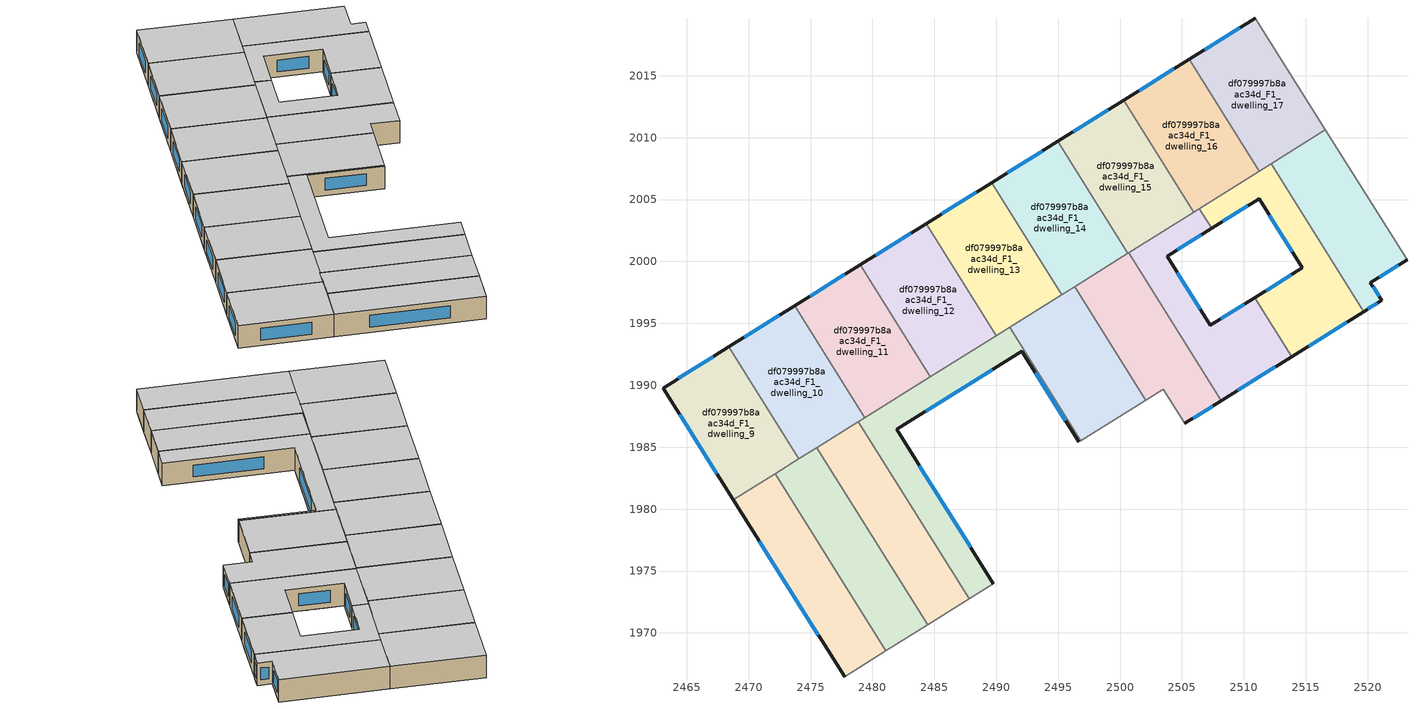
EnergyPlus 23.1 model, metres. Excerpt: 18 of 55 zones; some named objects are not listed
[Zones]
df079997b8aac34d_F1_dwelling_0
 floor to df079997b8aac34d_F0_dwelling_0 (EU_floor_Construction): 2471.81,1982.64 2480.75,1968.34 2477.75,1966.46 2468.77,1980.74 z3
 floor to df079997b8aac34d_F0_dwelling_1 (EU_floor_Construction): 2472.15,1982.85 2481.09,1968.55 2480.75,1968.34 2471.81,1982.64 z3
 wall outside (EU_wall_Construction): 2468.77,1980.74 2477.75,1966.46 z3:6
 wall to df079997b8aac34d_F1_dwelling_1 (EU_wall_Construction): 2481.09,1968.55 2472.15,1982.85 z3:6
 wall adiabatic (EU_wall_Construction): 2477.75,1966.46 2481.09,1968.55 z3:6
 wall to df079997b8aac34d_F1_dwelling_9 (EU_wall_Construction): 2472.15,1982.85 2468.77,1980.74 z3:6
 window (EU_Window_Construction): 2470.88,1977.39 2475.64,1969.81 z3.7:5.3
 ceiling to df079997b8aac34d_F2_dwelling_0 (EU_floor_Construction): 2481.09,1968.55 2472.15,1982.85 2468.77,1980.74 2477.75,1966.46 z6
df079997b8aac34d_F1_dwelling_1
 floor to df079997b8aac34d_F0_dwelling_1 (EU_floor_Construction): 2474.83,1984.53 2483.78,1970.23 2481.09,1968.55 2472.15,1982.85 z3
 floor to df079997b8aac34d_F0_dwelling_2 (EU_floor_Construction): 2475.51,1984.95 2484.45,1970.65 2483.78,1970.23 2474.83,1984.53 z3
 wall to df079997b8aac34d_F1_dwelling_2 (EU_wall_Construction): 2484.45,1970.65 2475.51,1984.95 z3:6
 wall adiabatic (EU_wall_Construction): 2481.09,1968.55 2484.45,1970.65 z3:6
 wall to df079997b8aac34d_F1_dwelling_10 (EU_wall_Construction): 2475.51,1984.95 2474.07,1984.05 z3:6
 wall to df079997b8aac34d_F1_dwelling_9 (EU_wall_Construction): 2474.07,1984.05 2472.15,1982.85 z3:6
 ceiling to df079997b8aac34d_F2_dwelling_1 (EU_floor_Construction): 2484.45,1970.65 2475.51,1984.95 2472.15,1982.85 2481.09,1968.55 z6
df079997b8aac34d_F1_dwelling_10
 floor to df079997b8aac34d_F0_dwelling_11 (EU_floor_Construction): 2473.72,1996.42 2479.38,1987.37 2474.07,1984.05 2468.41,1993.11 z3
 wall outside (EU_wall_Construction): 2473.72,1996.42 2468.41,1993.11 z3:6
 wall to df079997b8aac34d_F1_dwelling_9 (EU_wall_Construction): 2468.41,1993.11 2474.07,1984.05 z3:6
 wall to df079997b8aac34d_F1_dwelling_11 (EU_wall_Construction): 2479.38,1987.37 2473.72,1996.42 z3:6
 wall to df079997b8aac34d_F1_dwelling_2 (EU_wall_Construction): 2475.51,1984.95 2478.87,1987.05 z3:6
 wall to df079997b8aac34d_F1_dwelling_3 (EU_wall_Construction): 2478.87,1987.05 2479.37,1987.37 z3:6
 window (EU_Window_Construction): 2472.47,1995.64 2469.65,1993.88 z3.7:5.3
 ceiling to df079997b8aac34d_F2_dwelling_10 (EU_floor_Construction): 2479.38,1987.37 2473.72,1996.42 2468.41,1993.11 2474.07,1984.05 z6
df079997b8aac34d_F1_dwelling_11
 floor to df079997b8aac34d_F0_dwelling_12 (EU_floor_Construction): 2479.03,1999.74 2484.68,1990.69 2479.38,1987.37 2473.72,1996.42 z3
 wall outside (EU_wall_Construction): 2479.03,1999.74 2473.72,1996.42 z3:6
 wall to df079997b8aac34d_F1_dwelling_12 (EU_wall_Construction): 2484.68,1990.69 2479.03,1999.74 z3:6
 wall to df079997b8aac34d_F1_dwelling_3 (EU_wall_Construction): 2479.38,1987.37 2484.68,1990.69 z3:6
 window (EU_Window_Construction): 2477.78,1998.96 2474.96,1997.2 z3.7:5.3
 ceiling to df079997b8aac34d_F2_dwelling_11 (EU_floor_Construction): 2484.68,1990.69 2479.03,1999.74 2473.72,1996.42 2479.38,1987.37 z6
df079997b8aac34d_F1_dwelling_12
 floor to df079997b8aac34d_F0_dwelling_13 (EU_floor_Construction): 2484.34,2003.06 2489.99,1994.01 2484.68,1990.69 2479.03,1999.74 z3
 wall outside (EU_wall_Construction): 2484.34,2003.06 2479.03,1999.74 z3:6
 wall to df079997b8aac34d_F1_dwelling_13 (EU_wall_Construction): 2489.99,1994.01 2484.34,2003.06 z3:6
 wall to df079997b8aac34d_F1_dwelling_3 (EU_wall_Construction): 2484.69,1990.69 2489.99,1994.01 z3:6
 window (EU_Window_Construction): 2483.09,2002.28 2480.28,2000.52 z3.7:5.3
 ceiling to df079997b8aac34d_F2_dwelling_12 (EU_floor_Construction): 2489.99,1994.01 2484.34,2003.06 2479.03,1999.74 2484.68,1990.69 z6
df079997b8aac34d_F1_dwelling_13
 floor to df079997b8aac34d_F0_dwelling_14 (EU_floor_Construction): 2489.65,2006.37 2495.31,1997.33 2489.99,1994.01 2484.34,2003.06 z3
 wall outside (EU_wall_Construction): 2489.65,2006.37 2484.34,2003.06 z3:6
 wall to df079997b8aac34d_F1_dwelling_14 (EU_wall_Construction): 2495.31,1997.33 2489.65,2006.37 z3:6
 wall to df079997b8aac34d_F1_dwelling_4 (EU_wall_Construction): 2491.1,1994.7 2495.31,1997.33 z3:6
 wall to df079997b8aac34d_F1_dwelling_3 (EU_wall_Construction): 2489.99,1994.01 2491.1,1994.7 z3:6
 window (EU_Window_Construction): 2488.41,2005.59 2485.59,2003.84 z3.7:5.3
 ceiling to df079997b8aac34d_F2_dwelling_13 (EU_floor_Construction): 2495.31,1997.33 2489.65,2006.37 2484.34,2003.06 2489.99,1994.01 z6
df079997b8aac34d_F1_dwelling_14
 floor to df079997b8aac34d_F0_dwelling_15 (EU_floor_Construction): 2494.97,2009.69 2500.62,2000.65 2495.31,1997.33 2489.65,2006.37 z3
 wall outside (EU_wall_Construction): 2494.97,2009.69 2489.65,2006.37 z3:6
 wall to df079997b8aac34d_F1_dwelling_15 (EU_wall_Construction): 2500.62,2000.65 2494.97,2009.69 z3:6
 wall to df079997b8aac34d_F1_dwelling_5 (EU_wall_Construction): 2496.34,1997.97 2500.62,2000.65 z3:6
 wall to df079997b8aac34d_F1_dwelling_4 (EU_wall_Construction): 2495.31,1997.33 2496.34,1997.97 z3:6
 window (EU_Window_Construction): 2493.72,2008.91 2490.9,2007.15 z3.7:5.3
 ceiling to df079997b8aac34d_F2_dwelling_14 (EU_floor_Construction): 2500.62,2000.65 2494.97,2009.69 2489.65,2006.37 2495.31,1997.33 z6
df079997b8aac34d_F1_dwelling_15
 floor to df079997b8aac34d_F0_dwelling_16 (EU_floor_Construction): 2500.28,2013.01 2505.93,2003.97 2500.62,2000.65 2494.97,2009.69 z3
 wall outside (EU_wall_Construction): 2500.28,2013.01 2494.97,2009.69 z3:6
 wall to df079997b8aac34d_F1_dwelling_16 (EU_wall_Construction): 2505.93,2003.97 2500.28,2013.01 z3:6
 wall to df079997b8aac34d_F1_dwelling_6 (EU_wall_Construction): 2500.69,2000.69 2505.93,2003.97 z3:6
 wall to df079997b8aac34d_F1_dwelling_5 (EU_wall_Construction): 2500.62,2000.65 2500.69,2000.69 z3:6
 window (EU_Window_Construction): 2499.03,2012.23 2496.22,2010.47 z3.7:5.3
 ceiling to df079997b8aac34d_F2_dwelling_15 (EU_floor_Construction): 2505.93,2003.97 2500.28,2013.01 2494.97,2009.69 2500.62,2000.65 z6
df079997b8aac34d_F1_dwelling_16
 floor to df079997b8aac34d_F0_dwelling_17 (EU_floor_Construction): 2505.6,2016.33 2511.25,2007.29 2505.93,2003.97 2500.28,2013.01 z3
 wall outside (EU_wall_Construction): 2505.6,2016.33 2500.28,2013.01 z3:6
 wall to df079997b8aac34d_F1_dwelling_17 (EU_wall_Construction): 2511.25,2007.29 2505.6,2016.33 z3:6
 wall to df079997b8aac34d_F1_dwelling_7 (EU_wall_Construction): 2506.4,2004.26 2511.25,2007.29 z3:6
 wall to df079997b8aac34d_F1_dwelling_6 (EU_wall_Construction): 2505.93,2003.97 2506.4,2004.26 z3:6
 window (EU_Window_Construction): 2504.35,2015.55 2501.53,2013.79 z3.7:5.3
 ceiling to df079997b8aac34d_F2_dwelling_16 (EU_floor_Construction): 2511.25,2007.29 2505.6,2016.33 2500.28,2013.01 2505.93,2003.97 z6
df079997b8aac34d_F1_dwelling_17
 floor to df079997b8aac34d_F0_dwelling_18 (EU_floor_Construction): 2510.9,2019.65 2516.58,2010.63 2511.25,2007.29 2505.6,2016.33 z3
 wall outside (EU_wall_Construction): 2510.9,2019.65 2505.6,2016.33 z3:6
 wall adiabatic (EU_wall_Construction): 2516.58,2010.63 2510.9,2019.65 z3:6
 wall to df079997b8aac34d_F1_dwelling_8 (EU_wall_Construction): 2512.22,2007.9 2516.58,2010.63 z3:6
 wall to df079997b8aac34d_F1_dwelling_7 (EU_wall_Construction): 2511.25,2007.3 2512.21,2007.9 z3:6
 window (EU_Window_Construction): 2509.66,2018.87 2506.84,2017.11 z3.7:5.3
 ceiling to df079997b8aac34d_F2_dwelling_17 (EU_floor_Construction): 2516.58,2010.63 2510.9,2019.65 2505.6,2016.33 2511.25,2007.29 z6
df079997b8aac34d_F1_dwelling_2
 floor to df079997b8aac34d_F0_dwelling_2 (EU_floor_Construction): 2477.86,1986.42 2486.8,1972.12 2484.45,1970.65 2475.51,1984.95 z3
 floor to df079997b8aac34d_F0_dwelling_3 (EU_floor_Construction): 2478.87,1987.05 2487.81,1972.75 2486.8,1972.12 2477.86,1986.42 z3
 wall to df079997b8aac34d_F1_dwelling_3 (EU_wall_Construction): 2487.81,1972.75 2478.87,1987.05 z3:6
 wall adiabatic (EU_wall_Construction): 2484.45,1970.65 2487.81,1972.75 z3:6
 ceiling to df079997b8aac34d_F2_dwelling_2 (EU_floor_Construction): 2487.81,1972.75 2478.87,1987.05 2475.51,1984.95 2484.45,1970.65 z6
df079997b8aac34d_F1_dwelling_3
 floor to df079997b8aac34d_F0_dwelling_3 (EU_floor_Construction): 2482.44,1986.74 2481.95,1986.44 2489.78,1973.98 2487.81,1972.75 2478.87,1987.05 2481.29,1988.57 z3
 floor adiabatic (EU_floor_Construction): 2492.06,1992.75 2482.44,1986.74 2481.29,1988.57 2491.1,1994.7 2496.83,1985.53 2496.67,1985.43 z3
 wall outside (EU_wall_Construction): 2489.78,1973.98 2481.95,1986.44 2492.06,1992.75 2496.67,1985.43 z3:6
 wall adiabatic (EU_wall_Construction): 2487.81,1972.75 2489.78,1973.98 / 2496.67,1985.43 2496.83,1985.53 z3:6
 wall to df079997b8aac34d_F1_dwelling_4 (EU_wall_Construction): 2496.83,1985.53 2491.1,1994.7 z3:6
 window (EU_Window_Construction): 2487.94,1976.9 2483.79,1983.51 / 2493.14,1991.03 2495.59,1987.15 / 2484.32,1987.92 2489.68,1991.27 z3.7:5.3
 ceiling to df079997b8aac34d_F2_dwelling_3 (EU_floor_Construction): 2489.78,1973.98 2481.95,1986.44 2492.06,1992.75 2496.67,1985.43 2496.83,1985.53 2491.1,1994.7 2478.87,1987.05 2487.81,1972.75 z6
df079997b8aac34d_F1_dwelling_4
 floor to df079997b8aac34d_F0_dwelling_4 (EU_floor_Construction): 2494.18,1996.63 2499.92,1987.45 2496.83,1985.53 2491.1,1994.7 z3
 floor to df079997b8aac34d_F0_dwelling_5 (EU_floor_Construction): 2496.34,1997.97 2502.07,1988.8 2499.92,1987.45 2494.18,1996.63 z3
 wall to df079997b8aac34d_F1_dwelling_5 (EU_wall_Construction): 2502.07,1988.8 2496.34,1997.97 z3:6
 wall adiabatic (EU_wall_Construction): 2496.83,1985.53 2502.07,1988.8 z3:6
 ceiling to df079997b8aac34d_F2_dwelling_4 (EU_floor_Construction): 2502.07,1988.8 2496.34,1997.97 2491.1,1994.7 2496.83,1985.53 z6
df079997b8aac34d_F1_dwelling_5
 floor to df079997b8aac34d_F0_dwelling_5 (EU_floor_Construction): 2498.96,1999.61 2506.42,1987.67 2505.24,1986.93 2503.5,1989.68 2502.07,1988.8 2496.34,1997.97 z3
 floor to df079997b8aac34d_F0_dwelling_6 (EU_floor_Construction): 2500.69,2000.69 2508.16,1988.75 2506.42,1987.67 2498.96,1999.61 z3
 wall outside (EU_wall_Construction): 2505.24,1986.93 2508.16,1988.75 z3:6
 wall to df079997b8aac34d_F1_dwelling_6 (EU_wall_Construction): 2508.16,1988.75 2500.69,2000.7 z3:6
 wall adiabatic (EU_wall_Construction): 2502.07,1988.8 2503.5,1989.68 2505.24,1986.93 z3:6
 window (EU_Window_Construction): 2505.92,1987.36 2507.47,1988.32 z3.7:5.3
 ceiling to df079997b8aac34d_F2_dwelling_5 (EU_floor_Construction): 2508.16,1988.75 2500.69,2000.7 2496.34,1997.97 2502.07,1988.8 2503.5,1989.68 2505.24,1986.93 z6
df079997b8aac34d_F1_dwelling_6
 floor to df079997b8aac34d_F0_dwelling_6 (EU_floor_Construction): 2507.39,2002.67 2503.79,2000.42 2504.72,1998.95 2504.78,1998.85 2504.83,1998.77 2504.97,1998.55 2504.99,1998.52 2505.45,1997.78 2505.47,1997.75 2505.62,1997.5 2504.72,1996.94 2509.36,1989.51 2508.16,1988.75 2500.69,2000.69 2506.4,2004.26 z3
 floor to df079997b8aac34d_F0_dwelling_7 (EU_floor_Construction): 2510.89,1997.08 2513.86,1992.32 2509.36,1989.51 2504.72,1996.94 2505.62,1997.5 2505.78,1997.25 2505.94,1997 2506.1,1996.74 2506.26,1996.49 2507.06,1995.22 2507.08,1995.18 2507.17,1995.04 2507.3,1994.84 z3
 wall outside (EU_wall_Construction): 2510.89,1997.08 2507.3,1994.84 2503.79,2000.42 2507.39,2002.67 / 2508.16,1988.75 2513.86,1992.32 z3:6
 wall to df079997b8aac34d_F1_dwelling_7 (EU_wall_Construction): 2507.39,2002.67 2506.4,2004.26 / 2513.86,1992.32 2510.89,1997.08 z3:6
 window (EU_Window_Construction): 2504.64,2000.95 2506.55,2002.14 / 2506.48,1996.15 2504.61,1999.11 / 2510.04,1996.55 2508.14,1995.37 / 2509.5,1989.59 2512.52,1991.48 z3.7:5.3
 ceiling to df079997b8aac34d_F2_dwelling_6 (EU_floor_Construction): 2513.86,1992.32 2510.89,1997.08 2507.3,1994.84 2503.79,2000.42 2507.39,2002.67 2506.4,2004.26 2500.69,2000.7 2508.16,1988.75 z6
df079997b8aac34d_F1_dwelling_7
 floor to df079997b8aac34d_F0_dwelling_8 (EU_floor_Construction): 2512.22,2007.9 2519.68,1995.95 2515.37,1993.26 2512.4,1998.02 2514.73,1999.48 2511.22,2005.06 2508.9,2003.61 2507.91,2005.21 z3
 floor to df079997b8aac34d_F0_dwelling_6 (EU_floor_Construction): 2507.91,2005.21 2508.9,2003.61 2507.39,2002.67 2506.4,2004.26 z3
 floor to df079997b8aac34d_F0_dwelling_7 (EU_floor_Construction): 2512.4,1998.02 2515.37,1993.26 2513.86,1992.32 2510.89,1997.08 z3
 wall outside (EU_wall_Construction): 2507.39,2002.67 2511.22,2005.06 2514.73,1999.48 2510.89,1997.08 / 2513.86,1992.32 2519.68,1995.95 z3:6
 wall to df079997b8aac34d_F1_dwelling_8 (EU_wall_Construction): 2519.68,1995.95 2512.22,2007.9 z3:6
 window (EU_Window_Construction): 2512.05,2003.75 2513.91,2000.79 / 2508.29,2003.23 2510.32,2004.5 / 2515.23,1993.17 2518.32,1995.1 / 2513.83,1998.92 2511.79,1997.64 z3.7:5.3
 ceiling to df079997b8aac34d_F2_dwelling_7 (EU_floor_Construction): 2519.68,1995.95 2512.22,2007.9 2506.4,2004.26 2507.39,2002.67 2511.22,2005.06 2514.73,1999.48 2510.89,1997.08 2513.86,1992.32 z6
df079997b8aac34d_F1_dwelling_8
 floor to df079997b8aac34d_F0_dwelling_8 (EU_floor_Construction): 2512.62,2008.15 2520.08,1996.21 2519.68,1995.95 2512.22,2007.9 z3
 floor to df079997b8aac34d_F0_dwelling_9 (EU_floor_Construction): 2516.58,2010.63 2523.17,2000.14 2520.22,1998.29 2521.12,1996.86 2520.08,1996.21 2512.62,2008.15 z3
 wall outside (EU_wall_Construction): 2519.68,1995.95 2521.12,1996.86 2520.22,1998.29 2523.17,2000.14 z3:6
 wall adiabatic (EU_wall_Construction): 2523.17,2000.14 2516.58,2010.63 z3:6
 window (EU_Window_Construction): 2520.91,1998.72 2522.48,1999.71 / 2520.91,1997.19 2520.43,1997.95 / 2520.02,1996.17 2520.79,1996.64 z3.7:5.3
 ceiling to df079997b8aac34d_F2_dwelling_8 (EU_floor_Construction): 2521.12,1996.86 2520.22,1998.29 2523.17,2000.14 2516.58,2010.63 2512.22,2007.9 2519.68,1995.95 z6
df079997b8aac34d_F1_dwelling_9
 floor to df079997b8aac34d_F0_dwelling_10 (EU_floor_Construction): 2468.41,1993.11 2474.07,1984.05 2468.77,1980.74 2463.09,1989.78 z3
 wall outside (EU_wall_Construction): 2468.41,1993.11 2463.09,1989.78 2468.77,1980.74 z3:6
 window (EU_Window_Construction): 2464.42,1987.66 2467.44,1982.86 / 2467.16,1992.32 2464.34,1990.56 z3.7:5.3
 ceiling to df079997b8aac34d_F2_dwelling_9 (EU_floor_Construction): 2474.07,1984.05 2468.41,1993.11 2463.09,1989.78 2468.77,1980.74 z6
[Building]
EU S2 Campaign: North Axis=0; Terrain=City; Solar Distribution=FullExterior
[Site:Location]
Budapest.Ferenc.Liszt.Intl.AP: Latitude=47.437; Longitude=19.256; Time Zone=1; Elevation=185
[SizingPeriod:WeatherFileDays]
AnnualSizingPeriod: Begin Month=1; Begin Day of Month=1; End Month=12; End Day of Month=31; Day of Week for Start Day=Monday; Use Weather File Daylight Saving Period=No; Use Weather File Rain and Snow Indicators=No
[MATERIAL]
EU_InternalMass_Material: Roughness=MediumRough; Thickness=0.1; Conductivity=1; Density=1800; Specific Heat=900; Thermal Absorptance=0.9; Solar Absorptance=0.7; Visible Absorptance=0.7
[MATERIAL:NOMASS] Roughness=MediumRough; Thermal Absorptance=0.9; Solar Absorptance=0.7; Visible Absorptance=0.7
Name | Thermal Resistance
EU_wall_NoMass | 0.832559
EU_floor_NoMass | 0.872794
[WINDOWMATERIAL:SIMPLEGLAZINGSYSTEM]
EU_Window_SimpleGlazing: UFactor=2.79869; Solar Heat Gain Coefficient=0.75; Visible Transmittance=0.75
[CONSTRUCTION]
EU_wall_Construction: EU_wall_NoMass
EU_floor_Construction: EU_floor_NoMass
EU_Window_Construction: EU_Window_SimpleGlazing
EU_InternalMass_Construction: EU_InternalMass_Material
[ZONE] Type=1; Multiplier=1; Ceiling Height=autocalculate; Floor Area=autocalculate; Part of Total Floor Area=Yes
Name | Volume
df079997b8aac34d_F1_dwelling_0 | 200.513
df079997b8aac34d_F1_dwelling_1 | 200.511
df079997b8aac34d_F1_dwelling_10 | 200.465
df079997b8aac34d_F1_dwelling_11 | 200.495
df079997b8aac34d_F1_dwelling_12 | 200.478
df079997b8aac34d_F1_dwelling_13 | 200.473
df079997b8aac34d_F1_dwelling_14 | 200.491
df079997b8aac34d_F1_dwelling_15 | 200.494
df079997b8aac34d_F1_dwelling_16 | 200.487
df079997b8aac34d_F1_dwelling_17; df079997b8aac34d_F1_dwelling_8 | 200.481
df079997b8aac34d_F1_dwelling_2 | 200.486
df079997b8aac34d_F1_dwelling_3 | 200.479
df079997b8aac34d_F1_dwelling_4 | 200.477
df079997b8aac34d_F1_dwelling_5 | 200.501
df079997b8aac34d_F1_dwelling_6 | 200.476
df079997b8aac34d_F1_dwelling_7 | 200.518
df079997b8aac34d_F1_dwelling_9 | 200.505
[INTERNALMASS] Construction=EU_InternalMass_Construction
Name | Zone or ZoneList | Surface Area
df079997b8aac34d_F1_dwelling_0_EU_InternalMass | df079997b8aac34d_F1_dwelling_0 | 66.8377
df079997b8aac34d_F1_dwelling_1_EU_InternalMass | df079997b8aac34d_F1_dwelling_1 | 66.8369
df079997b8aac34d_F1_dwelling_2_EU_InternalMass | df079997b8aac34d_F1_dwelling_2 | 66.8287
df079997b8aac34d_F1_dwelling_3_EU_InternalMass | df079997b8aac34d_F1_dwelling_3 | 66.8262
df079997b8aac34d_F1_dwelling_4_EU_InternalMass | df079997b8aac34d_F1_dwelling_4 | 66.8256
df079997b8aac34d_F1_dwelling_5_EU_InternalMass | df079997b8aac34d_F1_dwelling_5 | 66.8336
df079997b8aac34d_F1_dwelling_6_EU_InternalMass | df079997b8aac34d_F1_dwelling_6 | 66.8248
df079997b8aac34d_F1_dwelling_7_EU_InternalMass | df079997b8aac34d_F1_dwelling_7 | 66.8393
df079997b8aac34d_F1_dwelling_8_EU_InternalMass | df079997b8aac34d_F1_dwelling_8 | 66.8271
df079997b8aac34d_F1_dwelling_9_EU_InternalMass | df079997b8aac34d_F1_dwelling_9 | 66.835
df079997b8aac34d_F1_dwelling_10_EU_InternalMass | df079997b8aac34d_F1_dwelling_10 | 66.8218
df079997b8aac34d_F1_dwelling_11_EU_InternalMass | df079997b8aac34d_F1_dwelling_11 | 66.8316
df079997b8aac34d_F1_dwelling_12_EU_InternalMass | df079997b8aac34d_F1_dwelling_12 | 66.8262
df079997b8aac34d_F1_dwelling_13_EU_InternalMass | df079997b8aac34d_F1_dwelling_13 | 66.8242
df079997b8aac34d_F1_dwelling_14_EU_InternalMass | df079997b8aac34d_F1_dwelling_14 | 66.8304
df079997b8aac34d_F1_dwelling_15_EU_InternalMass | df079997b8aac34d_F1_dwelling_15 | 66.831
df079997b8aac34d_F1_dwelling_16_EU_InternalMass | df079997b8aac34d_F1_dwelling_16 | 66.8291
df079997b8aac34d_F1_dwelling_17_EU_InternalMass | df079997b8aac34d_F1_dwelling_17 | 66.8272
[OTHEREQUIPMENT] Fuel Type=Electricity; Design Level Calculation Method=Watts/Area; Power per Zone Floor Area=1; Fraction Latent=0; Fraction Radiant=0; Fraction Lost=0; Carbon Dioxide Generation Rate=0; EndUse Subcategory=EU_Step8_InternalGains
Name | Zone or ZoneList or Space or SpaceList | Schedule
EU_Step8_InternalGain_df079997b8aac34d_F1_dwelling_0_f000 | df079997b8aac34d_F1_dwelling_0 | EU_Step8_GainSchedule_df079997b8aac34d_F1_dwelling_0_f000
EU_Step8_InternalGain_df079997b8aac34d_F1_dwelling_1_f000 | df079997b8aac34d_F1_dwelling_1 | EU_Step8_GainSchedule_df079997b8aac34d_F1_dwelling_1_f000
EU_Step8_InternalGain_df079997b8aac34d_F1_dwelling_2_f000 | df079997b8aac34d_F1_dwelling_2 | EU_Step8_GainSchedule_df079997b8aac34d_F1_dwelling_2_f000
EU_Step8_InternalGain_df079997b8aac34d_F1_dwelling_3_f000 | df079997b8aac34d_F1_dwelling_3 | EU_Step8_GainSchedule_df079997b8aac34d_F1_dwelling_3_f000
EU_Step8_InternalGain_df079997b8aac34d_F1_dwelling_4_f000 | df079997b8aac34d_F1_dwelling_4 | EU_Step8_GainSchedule_df079997b8aac34d_F1_dwelling_4_f000
EU_Step8_InternalGain_df079997b8aac34d_F1_dwelling_5_f000 | df079997b8aac34d_F1_dwelling_5 | EU_Step8_GainSchedule_df079997b8aac34d_F1_dwelling_5_f000
EU_Step8_InternalGain_df079997b8aac34d_F1_dwelling_6_f000 | df079997b8aac34d_F1_dwelling_6 | EU_Step8_GainSchedule_df079997b8aac34d_F1_dwelling_6_f000
EU_Step8_InternalGain_df079997b8aac34d_F1_dwelling_7_f000 | df079997b8aac34d_F1_dwelling_7 | EU_Step8_GainSchedule_df079997b8aac34d_F1_dwelling_7_f000
EU_Step8_InternalGain_df079997b8aac34d_F1_dwelling_8_f000 | df079997b8aac34d_F1_dwelling_8 | EU_Step8_GainSchedule_df079997b8aac34d_F1_dwelling_8_f000
EU_Step8_InternalGain_df079997b8aac34d_F1_dwelling_9_f000 | df079997b8aac34d_F1_dwelling_9 | EU_Step8_GainSchedule_df079997b8aac34d_F1_dwelling_9_f000
EU_Step8_InternalGain_df079997b8aac34d_F1_dwelling_10_f000 | df079997b8aac34d_F1_dwelling_10 | EU_Step8_GainSchedule_df079997b8aac34d_F1_dwelling_10_f000
EU_Step8_InternalGain_df079997b8aac34d_F1_dwelling_11_f000 | df079997b8aac34d_F1_dwelling_11 | EU_Step8_GainSchedule_df079997b8aac34d_F1_dwelling_11_f000
EU_Step8_InternalGain_df079997b8aac34d_F1_dwelling_12_f000 | df079997b8aac34d_F1_dwelling_12 | EU_Step8_GainSchedule_df079997b8aac34d_F1_dwelling_12_f000
EU_Step8_InternalGain_df079997b8aac34d_F1_dwelling_13_f000 | df079997b8aac34d_F1_dwelling_13 | EU_Step8_GainSchedule_df079997b8aac34d_F1_dwelling_13_f000
EU_Step8_InternalGain_df079997b8aac34d_F1_dwelling_14_f000 | df079997b8aac34d_F1_dwelling_14 | EU_Step8_GainSchedule_df079997b8aac34d_F1_dwelling_14_f000
EU_Step8_InternalGain_df079997b8aac34d_F1_dwelling_15_f000 | df079997b8aac34d_F1_dwelling_15 | EU_Step8_GainSchedule_df079997b8aac34d_F1_dwelling_15_f000
EU_Step8_InternalGain_df079997b8aac34d_F1_dwelling_16_f000 | df079997b8aac34d_F1_dwelling_16 | EU_Step8_GainSchedule_df079997b8aac34d_F1_dwelling_16_f000
EU_Step8_InternalGain_df079997b8aac34d_F1_dwelling_17_f000 | df079997b8aac34d_F1_dwelling_17 | EU_Step8_GainSchedule_df079997b8aac34d_F1_dwelling_17_f000
[ZONEVENTILATION:DESIGNFLOWRATE] Schedule=EU_AlwaysOn; Design Flow Rate Calculation Method=AirChanges/Hour; Air Changes per Hour=0.475469; Ventilation Type=Natural; Fan Pressure Rise=0; Fan Total Efficiency=1; Constant Term Coefficient=1; Temperature Term Coefficient=0; Velocity Term Coefficient=0; Velocity Squared Term Coefficient=0; Minimum Indoor Temperature=-100; Maximum Indoor Temperature=100; Delta Temperature=-100; Minimum Outdoor Temperature=-100; Maximum Outdoor Temperature=100; Maximum Wind Speed=40
Name | Zone or ZoneList or Space or SpaceList
EU_ConstantAir_df079997b8aac34d_F1_dwelling_0 | df079997b8aac34d_F1_dwelling_0
EU_ConstantAir_df079997b8aac34d_F1_dwelling_1 | df079997b8aac34d_F1_dwelling_1
EU_ConstantAir_df079997b8aac34d_F1_dwelling_2 | df079997b8aac34d_F1_dwelling_2
EU_ConstantAir_df079997b8aac34d_F1_dwelling_3 | df079997b8aac34d_F1_dwelling_3
EU_ConstantAir_df079997b8aac34d_F1_dwelling_4 | df079997b8aac34d_F1_dwelling_4
EU_ConstantAir_df079997b8aac34d_F1_dwelling_5 | df079997b8aac34d_F1_dwelling_5
EU_ConstantAir_df079997b8aac34d_F1_dwelling_6 | df079997b8aac34d_F1_dwelling_6
EU_ConstantAir_df079997b8aac34d_F1_dwelling_7 | df079997b8aac34d_F1_dwelling_7
EU_ConstantAir_df079997b8aac34d_F1_dwelling_8 | df079997b8aac34d_F1_dwelling_8
EU_ConstantAir_df079997b8aac34d_F1_dwelling_9 | df079997b8aac34d_F1_dwelling_9
EU_ConstantAir_df079997b8aac34d_F1_dwelling_10 | df079997b8aac34d_F1_dwelling_10
EU_ConstantAir_df079997b8aac34d_F1_dwelling_11 | df079997b8aac34d_F1_dwelling_11
EU_ConstantAir_df079997b8aac34d_F1_dwelling_12 | df079997b8aac34d_F1_dwelling_12
EU_ConstantAir_df079997b8aac34d_F1_dwelling_13 | df079997b8aac34d_F1_dwelling_13
EU_ConstantAir_df079997b8aac34d_F1_dwelling_14 | df079997b8aac34d_F1_dwelling_14
EU_ConstantAir_df079997b8aac34d_F1_dwelling_15 | df079997b8aac34d_F1_dwelling_15
EU_ConstantAir_df079997b8aac34d_F1_dwelling_16 | df079997b8aac34d_F1_dwelling_16
EU_ConstantAir_df079997b8aac34d_F1_dwelling_17 | df079997b8aac34d_F1_dwelling_17
[HVACTEMPLATE:ZONE:IDEALLOADSAIRSYSTEM] System Availability Schedule=EU_AlwaysOn; Maximum Heating Supply Air Temperature=50; Minimum Cooling Supply Air Temperature=13; Maximum Heating Supply Air Humidity Ratio=0.0156; Minimum Cooling Supply Air Humidity Ratio=0.0077; Heating Limit=NoLimit; Cooling Limit=NoLimit; Heating Availability Schedule=EU_AlwaysOn; Cooling Availability Schedule=EU_CoolingOff; Dehumidification Control Type=ConstantSensibleHeatRatio; Cooling Sensible Heat Ratio=0.7; Dehumidification Setpoint=60; Humidification Control Type=None; Humidification Setpoint=30; Outdoor Air Method=None; Outdoor Air Flow Rate per Person=0.00944; Outdoor Air Flow Rate per Zone Floor Area=0; Outdoor Air Flow Rate per Zone=0; Demand Controlled Ventilation Type=None; Outdoor Air Economizer Type=NoEconomizer; Heat Recovery Type=None; Sensible Heat Recovery Effectiveness=0.7; Latent Heat Recovery Effectiveness=0.65
Name | Template Thermostat
df079997b8aac34d_F1_dwelling_0 | EU_HeatOnly_df079997b8aac34d_F1_dwelling_0
df079997b8aac34d_F1_dwelling_1 | EU_HeatOnly_df079997b8aac34d_F1_dwelling_1
df079997b8aac34d_F1_dwelling_2 | EU_HeatOnly_df079997b8aac34d_F1_dwelling_2
df079997b8aac34d_F1_dwelling_3 | EU_HeatOnly_df079997b8aac34d_F1_dwelling_3
df079997b8aac34d_F1_dwelling_4 | EU_HeatOnly_df079997b8aac34d_F1_dwelling_4
df079997b8aac34d_F1_dwelling_5 | EU_HeatOnly_df079997b8aac34d_F1_dwelling_5
df079997b8aac34d_F1_dwelling_6 | EU_HeatOnly_df079997b8aac34d_F1_dwelling_6
df079997b8aac34d_F1_dwelling_7 | EU_HeatOnly_df079997b8aac34d_F1_dwelling_7
df079997b8aac34d_F1_dwelling_8 | EU_HeatOnly_df079997b8aac34d_F1_dwelling_8
df079997b8aac34d_F1_dwelling_9 | EU_HeatOnly_df079997b8aac34d_F1_dwelling_9
df079997b8aac34d_F1_dwelling_10 | EU_HeatOnly_df079997b8aac34d_F1_dwelling_10
df079997b8aac34d_F1_dwelling_11 | EU_HeatOnly_df079997b8aac34d_F1_dwelling_11
df079997b8aac34d_F1_dwelling_12 | EU_HeatOnly_df079997b8aac34d_F1_dwelling_12
df079997b8aac34d_F1_dwelling_13 | EU_HeatOnly_df079997b8aac34d_F1_dwelling_13
df079997b8aac34d_F1_dwelling_14 | EU_HeatOnly_df079997b8aac34d_F1_dwelling_14
df079997b8aac34d_F1_dwelling_15 | EU_HeatOnly_df079997b8aac34d_F1_dwelling_15
df079997b8aac34d_F1_dwelling_16 | EU_HeatOnly_df079997b8aac34d_F1_dwelling_16
df079997b8aac34d_F1_dwelling_17 | EU_HeatOnly_df079997b8aac34d_F1_dwelling_17
[SIZING:ZONE] Zone Cooling Design Supply Air Temperature Input Method=SupplyAirTemperature; Zone Cooling Design Supply Air Temperature=13; Zone Heating Design Supply Air Temperature Input Method=SupplyAirTemperature; Zone Heating Design Supply Air Temperature=50; Zone Cooling Design Supply Air Humidity Ratio=0.008; Zone Heating Design Supply Air Humidity Ratio=0.008; Cooling Design Air Flow Method=DesignDay; Cooling Design Air Flow Rate=0; Cooling Minimum Air Flow per Zone Floor Area=0.000762; Cooling Minimum Air Flow=0; Cooling Minimum Air Flow Fraction=0.2; Heating Design Air Flow Method=DesignDay; Heating Design Air Flow Rate=0; Heating Maximum Air Flow per Zone Floor Area=0.002032; Heating Maximum Air Flow=0.141576; Heating Maximum Air Flow Fraction=0.3; Account for Dedicated Outdoor Air System=No; Dedicated Outdoor Air System Control Strategy=NeutralSupplyAir; Dedicated Outdoor Air Low Setpoint Temperature for Design=autosize; Dedicated Outdoor Air High Setpoint Temperature for Design=autosize; Zone Load Sizing Method=Sensible Load Only No Latent Load; Zone Latent Cooling Design Supply Air Humidity Ratio Input Method=HumidityRatioDifference; Zone Cooling Design Supply Air Humidity Ratio Difference=0.005; Zone Latent Heating Design Supply Air Humidity Ratio Input Method=HumidityRatioDifference; Zone Humidification Design Supply Air Humidity Ratio Difference=0.005
df079997b8aac34d_F1_dwelling_0; df079997b8aac34d_F1_dwelling_1; df079997b8aac34d_F1_dwelling_2; df079997b8aac34d_F1_dwelling_3; df079997b8aac34d_F1_dwelling_4; df079997b8aac34d_F1_dwelling_5; df079997b8aac34d_F1_dwelling_6; df079997b8aac34d_F1_dwelling_7; df079997b8aac34d_F1_dwelling_8; df079997b8aac34d_F1_dwelling_9; df079997b8aac34d_F1_dwelling_10; df079997b8aac34d_F1_dwelling_11; df079997b8aac34d_F1_dwelling_12; df079997b8aac34d_F1_dwelling_13; df079997b8aac34d_F1_dwelling_14; df079997b8aac34d_F1_dwelling_15; df079997b8aac34d_F1_dwelling_16; df079997b8aac34d_F1_dwelling_17
[SCHEDULE:CONSTANT]
Name | Hourly Value
EU_AlwaysOn | 1
EU_CoolingOff | 0
[SCHEDULE:FILE] Column Number=1; Rows to Skip at Top=0; Number of Hours of Data=8760; Column Separator=Comma; Interpolate to Timestep=No; Minutes per Item=60; Adjust Schedule for Daylight Savings=Yes
Name | File
EU_Step8_GainSchedule_df079997b8aac34d_F1_dwelling_0_f000 | ../../schedules/df079997b8aac34d/df079997b8aac34d_F1_dwelling_0_f000_gain.csv
EU_Step8_GainSchedule_df079997b8aac34d_F1_dwelling_1_f000 | ../../schedules/df079997b8aac34d/df079997b8aac34d_F1_dwelling_1_f000_gain.csv
EU_Step8_GainSchedule_df079997b8aac34d_F1_dwelling_2_f000 | ../../schedules/df079997b8aac34d/df079997b8aac34d_F1_dwelling_2_f000_gain.csv
EU_Step8_GainSchedule_df079997b8aac34d_F1_dwelling_3_f000 | ../../schedules/df079997b8aac34d/df079997b8aac34d_F1_dwelling_3_f000_gain.csv
EU_Step8_GainSchedule_df079997b8aac34d_F1_dwelling_4_f000 | ../../schedules/df079997b8aac34d/df079997b8aac34d_F1_dwelling_4_f000_gain.csv
EU_Step8_GainSchedule_df079997b8aac34d_F1_dwelling_5_f000 | ../../schedules/df079997b8aac34d/df079997b8aac34d_F1_dwelling_5_f000_gain.csv
EU_Step8_GainSchedule_df079997b8aac34d_F1_dwelling_6_f000 | ../../schedules/df079997b8aac34d/df079997b8aac34d_F1_dwelling_6_f000_gain.csv
EU_Step8_GainSchedule_df079997b8aac34d_F1_dwelling_7_f000 | ../../schedules/df079997b8aac34d/df079997b8aac34d_F1_dwelling_7_f000_gain.csv
EU_Step8_GainSchedule_df079997b8aac34d_F1_dwelling_8_f000 | ../../schedules/df079997b8aac34d/df079997b8aac34d_F1_dwelling_8_f000_gain.csv
EU_Step8_GainSchedule_df079997b8aac34d_F1_dwelling_9_f000 | ../../schedules/df079997b8aac34d/df079997b8aac34d_F1_dwelling_9_f000_gain.csv
EU_Step8_GainSchedule_df079997b8aac34d_F1_dwelling_10_f000 | ../../schedules/df079997b8aac34d/df079997b8aac34d_F1_dwelling_10_f000_gain.csv
EU_Step8_GainSchedule_df079997b8aac34d_F1_dwelling_11_f000 | ../../schedules/df079997b8aac34d/df079997b8aac34d_F1_dwelling_11_f000_gain.csv
EU_Step8_GainSchedule_df079997b8aac34d_F1_dwelling_12_f000 | ../../schedules/df079997b8aac34d/df079997b8aac34d_F1_dwelling_12_f000_gain.csv
EU_Step8_GainSchedule_df079997b8aac34d_F1_dwelling_13_f000 | ../../schedules/df079997b8aac34d/df079997b8aac34d_F1_dwelling_13_f000_gain.csv
EU_Step8_GainSchedule_df079997b8aac34d_F1_dwelling_14_f000 | ../../schedules/df079997b8aac34d/df079997b8aac34d_F1_dwelling_14_f000_gain.csv
EU_Step8_GainSchedule_df079997b8aac34d_F1_dwelling_15_f000 | ../../schedules/df079997b8aac34d/df079997b8aac34d_F1_dwelling_15_f000_gain.csv
EU_Step8_GainSchedule_df079997b8aac34d_F1_dwelling_16_f000 | ../../schedules/df079997b8aac34d/df079997b8aac34d_F1_dwelling_16_f000_gain.csv
EU_Step8_GainSchedule_df079997b8aac34d_F1_dwelling_17_f000 | ../../schedules/df079997b8aac34d/df079997b8aac34d_F1_dwelling_17_f000_gain.csv
